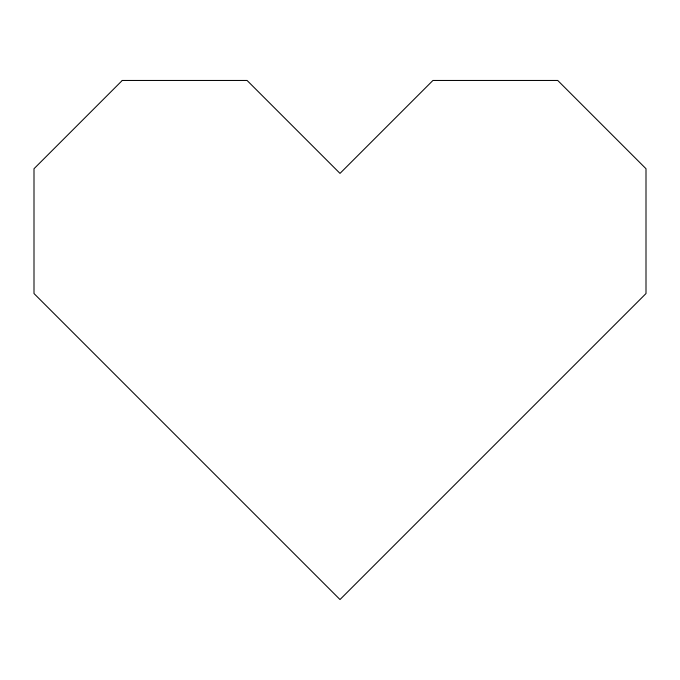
<?xml version="1.0" encoding="UTF-8"?>
<svg xmlns="http://www.w3.org/2000/svg" width="680" height="680" viewBox="0 0 680 680"><rect width="100%" height="100%" fill="white"/><g stroke="black" fill="none" stroke-linecap="round" stroke-linejoin="round"><path stroke-width="1.02" d="M122.256 80.461L34 168.725L34 293.539L340 599.539L646 293.539L646 168.725L557.744 80.461L432.93 80.461L340 173.392L247.07 80.461L122.256 80.461"/></g></svg>
